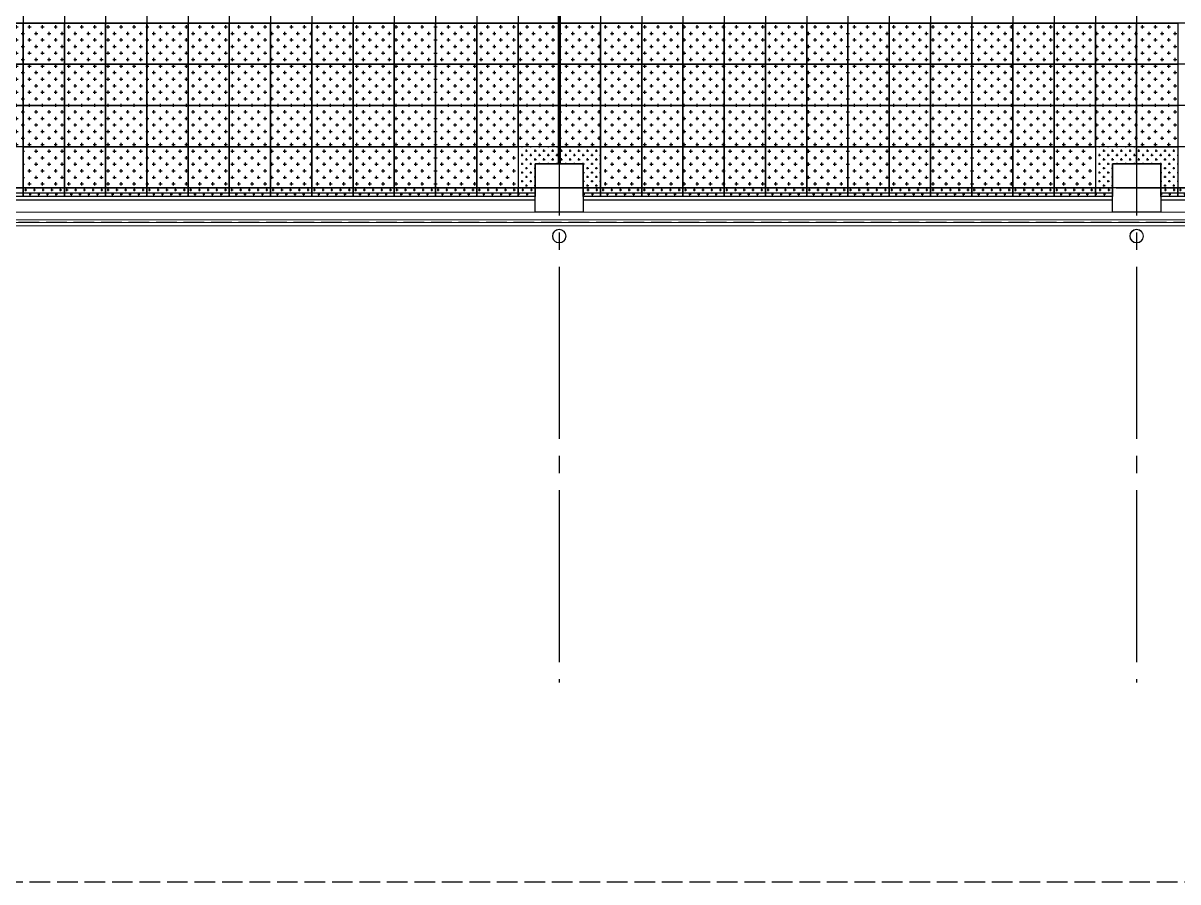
# Model space of a CAD drawing. Header units: millimetres. Extents: x -960 to 41501, y -1010 to 11880.
# Drawn here: x 3540 to 5220, y -1010 to 240 of the extents above; entities that cross this region are included whole.
import ezdxf
from ezdxf.enums import TextEntityAlignment as Align

# ---------------------------------------------------------------- set-up
doc = ezdxf.new("R2010")
doc.units = ezdxf.units.MM
doc.header["$LTSCALE"] = 100
doc.linetypes.add('X-S-FAB-L10$0$COL-CEN-LIN', pattern=[3.25, 2.5, -0.25, 0.25, -0.25])
doc.linetypes.add('X-S-FAB-L10$0$HIDDEN', pattern=[0.4, 0.3, -0.1])
for name, color, linetype in [('0-XREF', 7, 'Continuous'), ('188K-SM-03-F10-ARCH-PA-Y2257103$0$K-Divider-7.5', 53, 'Continuous'), ('188K-SM-03-F10-ARCH-PA-Y2257103$0$K-岩棉 2hr 7.5-非抗', 53, 'Continuous'), ('188K-SM-03-F10-ARCH-RF-Y2257103$0$K-RF-0.55', 191, 'Continuous'), ('188K-SM-03-F10-ARCH-RF-Y2257103$0$K-RF-0.55-AREA', 6, 'Continuous'), ('188K-SM-03-F10-ARCH-RF-Y2257103$0$K-格柵-不定尺', 80, 'Continuous'), ('188K-SM-03-F10-ARCH-RF-Y2257103$0$K-格柵-整', 30, 'Continuous'), ('X-S-FAB-L10$0$0-DIM-TXT', 8, 'Continuous'), ('X-S-FAB-L10$0$A-OBJE-MEP', 8, 'Continuous'), ('X-S-FAB-L10$0$A-WALL-EX', 8, 'Continuous'), ('X-S-FAB-L10$0$BLOCK', 8, 'Continuous'), ('X-S-FAB-L10$0$CCL', 8, 'X-S-FAB-L10$0$COL-CEN-LIN'), ('X-S-FAB-L10$0$COL-S', 8, 'Continuous'), ('X-S-FAB-L10$0$HID', 8, 'X-S-FAB-L10$0$HIDDEN'), ('X-S-FAB-L10$0$S-FNDN', 8, 'Continuous')]:
    doc.layers.add(name, color=color, linetype=linetype)
doc.styles.add('X-S-FAB-L10$0$CHINA', font='simplex.shx', dxfattribs={"width": 0.75, "bigfont": 'chineset.shx'})
doc.styles.add('X-S-FAB-L10$0$Standard', font='', dxfattribs={"width": 0.8})
doc.styles.add('X-S-FAB-L10$0$TG_NOTE_TEXT', font='simplex.shx', dxfattribs={"width": 0.75, "bigfont": 'chineset.shx'})
doc.styles.get('X-S-FAB-L10$0$Standard').set_extended_font_data('Microsoft JhengHei')
pattern_1 = [(0, (1680, -8950), (6.35, 6.35), [3.175, -9.525]), (90, (1681.5875, -8951.5875), (-6.35, 6.35), [3.175, -9.525])]
pattern_2 = [(0, (2520, -8950.006), (6.35, 6.35), [3.175, -9.525]), (90, (2521.5874, -8951.5935), (-6.35, 6.35), [3.175, -9.525])]

# ---------------------------------------------------------------- blocks, each defined once
blk = doc.blocks.new('X-S-FAB-L10$0$FAB2-L05')
at = {"layer": 'X-S-FAB-L10$0$CCL'}
for p, q in [((-21840, 11005), (-21840, 0)), ((-21000, 11005), (-21000, 0)), ((-26880, 720), (1210, 720))]:
    blk.add_line(p, q, dxfattribs=at)
at = {"layer": 'X-S-FAB-L10$0$COL-S'}
for points in [[(-21875, 755), (-21805, 755), (-21805, 685), (-21875, 685)], [(-21035, 755), (-20965, 755), (-20965, 685), (-21035, 685)]]:
    blk.add_lwpolyline(points, close=True, dxfattribs=at)
blk = doc.blocks.new('X-S-FAB-L10')
at = {"layer": 'X-S-FAB-L10$0$A-OBJE-MEP', "lineweight": 0, "flags": 128}
for points in [[(4329.5, -70, 1), (4310.5, -70, 1)], [(5169.5, -70, 1), (5150.5, -70, 1)]]:
    blk.add_lwpolyline(points, format="xyb", close=True, dxfattribs=at)
at = {"layer": 'X-S-FAB-L10$0$A-OBJE-MEP', "lineweight": 0}
for centre in [(4320, -70), (5160, -70)]:
    blk.add_circle(centre, 10, dxfattribs=at)
at = {"layer": 'X-S-FAB-L10$0$A-WALL-EX', "lineweight": 0}
blk.add_line((6815, -46.5), (1800, -46.5), dxfattribs=at)
at = {"layer": 'X-S-FAB-L10$0$A-WALL-EX', "lineweight": 0, "flags": 128}
for points in [[(6815, -35), (1800, -35)], [(1800, -50), (6815, -50)], [(1800, -50), (6815, -50)], [(1800, -50), (6815, -50)], [(1800, -50), (6815, -50)], [(1800, -50), (6815, -50)], [(1800, -50), (6815, -50)], [(1800, -50), (6815, -50)], [(1800, -50), (6815, -50)]]:
    blk.add_lwpolyline(points, dxfattribs=at)
at = {"layer": 'X-S-FAB-L10$0$COL-S'}
for p, q in [((4285, 35), (4355, 35)), ((4285, -35), (4285, 35)), ((4355, 35), (4355, -35)), ((5125, 35), (5195, 35)), ((5125, -35), (5125, 35)), ((5195, 35), (5195, -35)), ((4355, -35), (4285, -35)), ((5195, -35), (5125, -35))]:
    blk.add_line(p, q, dxfattribs=at)
at = {"layer": 'X-S-FAB-L10$0$HID'}
for p, q in [((6803.5, -50), (2509.1, -50)), ((2509.4, -1010), (17209, -1010))]:
    blk.add_line(p, q, dxfattribs=at)
at = {"layer": 'X-S-FAB-L10$0$S-FNDN', "lineweight": 0, "flags": 128}
blk.add_lwpolyline([(4350, 7470), (1830, 7470), (1830, 1500), (1812.5, 1500), (1812.5, -55), (9330, -55), (9330, 7470)], close=True, dxfattribs=at)
at = {"layer": 'X-S-FAB-L10$0$BLOCK'}
blk.add_blockref('X-S-FAB-L10$0$FAB2-L05', (26160, -720), dxfattribs=at)
at = {"style": 'X-S-FAB-L10$0$TG_NOTE_TEXT', "width": 0.5, "flags": 1}
for p in [(7463.3, 9020), (18268.3, 8649), (11197.8, 4800.2), (16485.8, 4800.2), (25420.3, 2635), (13360, 320, 0), (7463.3, -33.3)]:
    blk.add_attdef('WH', text='', height=20, dxfattribs=at).set_placement(p, align=Align.BOTTOM_LEFT)
at = {"width": 0.5}
for style, p in [('X-S-FAB-L10$0$TG_NOTE_TEXT', (7585, 9020)), ('X-S-FAB-L10$0$TG_NOTE_TEXT', (18390, 8649)), ('X-S-FAB-L10$0$TG_NOTE_TEXT', (11117.5, 4813.5)), ('X-S-FAB-L10$0$TG_NOTE_TEXT', (16607.5, 4813.5)), ('X-S-FAB-L10$0$TG_NOTE_TEXT', (25350, 2635)), ('X-S-FAB-L10$0$Standard', (13129.4, 325, 0)), ('X-S-FAB-L10$0$TG_NOTE_TEXT', (7585, -20))]:
    blk.add_attdef('DESC', text='', height=10, dxfattribs=dict(at, style=style)).set_placement(p, align=Align.BOTTOM_LEFT)
for tag, style, p in [('TYPE', 'X-S-FAB-L10$0$TG_NOTE_TEXT', (7619.3, 9020)), ('NO', 'X-S-FAB-L10$0$TG_NOTE_TEXT', (7650.1, 9020)), ('TYPE', 'X-S-FAB-L10$0$TG_NOTE_TEXT', (18424.2, 8649)), ('NO', 'X-S-FAB-L10$0$TG_NOTE_TEXT', (18455, 8649)), ('NO', 'X-S-FAB-L10$0$TG_NOTE_TEXT', (11088.6, 4813.5)), ('TYPE', 'X-S-FAB-L10$0$TG_NOTE_TEXT', (11151.8, 4813.5)), ('TYPE', 'X-S-FAB-L10$0$TG_NOTE_TEXT', (16641.8, 4813.5)), ('NO', 'X-S-FAB-L10$0$TG_NOTE_TEXT', (16672.6, 4813.5)), ('NO', 'X-S-FAB-L10$0$TG_NOTE_TEXT', (25313, 2635)), ('TYPE', 'X-S-FAB-L10$0$TG_NOTE_TEXT', (25350, 2635)), ('NO', 'X-S-FAB-L10$0$Standard', (13100, 320, 0)), ('TYPE', 'X-S-FAB-L10$0$Standard', (13129.4, 320, 0)), ('TYPE', 'X-S-FAB-L10$0$TG_NOTE_TEXT', (7619.3, -20)), ('NO', 'X-S-FAB-L10$0$TG_NOTE_TEXT', (7650.1, -20))]:
    blk.add_attdef(tag, text='', height=10, dxfattribs=dict(at, style=style)).set_placement(p, align=Align.BOTTOM_RIGHT)
for rotation, style, p in [(180, 'X-S-FAB-L10$0$Standard', (317.6, 7480)), (180, 'X-S-FAB-L10$0$Standard', (1217.6, 7480)), (90, 'X-S-FAB-L10$0$TG_NOTE_TEXT', (24310, 3647.5)), (270, 'X-S-FAB-L10$0$TG_NOTE_TEXT', (17080, 1605))]:
    blk.add_attdef('DESC', text='', height=10, rotation=rotation, dxfattribs=dict(at, style=style)).set_placement(p, align=Align.BOTTOM_LEFT)
for tag, rotation, style, p in [('TYPE', 180, 'X-S-FAB-L10$0$Standard', (317.6, 7480)), ('NO', 180, 'X-S-FAB-L10$0$Standard', (347, 7480)), ('TYPE', 180, 'X-S-FAB-L10$0$Standard', (1217.6, 7480)), ('NO', 180, 'X-S-FAB-L10$0$Standard', (1247, 7480)), ('TYPE', 90, 'X-S-FAB-L10$0$TG_NOTE_TEXT', (24310, 3647.5)), ('NO', 90, 'X-S-FAB-L10$0$TG_NOTE_TEXT', (24310, 3610.5)), ('TYPE', 270, 'X-S-FAB-L10$0$TG_NOTE_TEXT', (17080, 1605)), ('NO', 270, 'X-S-FAB-L10$0$TG_NOTE_TEXT', (17080, 1573))]:
    blk.add_attdef(tag, text='', height=10, rotation=rotation, dxfattribs=dict(at, style=style)).set_placement(p, align=Align.BOTTOM_RIGHT)
at = {"style": 'X-S-FAB-L10$0$TG_NOTE_TEXT', "width": 0.5, "flags": 1}
for rotation, p in [(180, (43, 7480)), (180, (943, 7480)), (90, (24310, 3717.8)), (270, (17080, 1711.7))]:
    blk.add_attdef('WH', text='', height=20, rotation=rotation, dxfattribs=at).set_placement(p, align=Align.BOTTOM_LEFT)
at = {"layer": 'X-S-FAB-L10$0$0-DIM-TXT', "style": 'X-S-FAB-L10$0$CHINA', "width": 0.75}
for p in [(667.4, 7855.1, -2689.4), (22627.4, 6728.8), (25644.7, 6728.8), (24778.8, 5569.1), (1118.3, 4980), (417.8, 4594.6), (23874.8, 4355), (22927.4, 4330.1), (23749.9, 3901.4), (417.8, 3765.2), (1118.3, 3730), (417.8, 3115.8), (536.9, 2227.8), (16909, 1782.7), (888.4, 880.5), (16977.4, 750), (18878.8, 750), (25641.2, 553.2), (21364, 526.9)]:
    blk.add_attdef('HIG', text='', height=80, dxfattribs=at).set_placement(p, align=Align.MIDDLE_LEFT)
blk = doc.blocks.new('188K-SM-03-F10-ARCH-RF-Y2257103$0$格柵-60x60')
h = blk.add_hatch()
h.set_pattern_fill('CROSS', color=256, scale=1.5)
h.set_pattern_definition([(0, (-67309.572, -18158.226), (9.525, 9.525), [4.7625, -14.2875]), (90, (-67307.191, -18160.607), (-9.525, 9.525), [4.7625, -14.2875])])
h.paths.add_polyline_path([(0, 60), (60, 60), (60, 0), (0, 0)])
blk.add_lwpolyline([(0, 60), (60, 60), (60, 0), (0, 0)], close=True)
blk = doc.blocks.new('188K-SM-03-F10-ARCH-RF-Y2257103')
at = {"layer": '188K-SM-03-F10-ARCH-RF-Y2257103$0$K-格柵-不定尺'}
h = blk.add_hatch(dxfattribs=at)
h.set_pattern_fill('CROSS', color=256)
h.set_pattern_definition(pattern_1)
edge = h.paths.add_edge_path()
edge.add_line((4260, 0), (4285, 0))
edge.add_line((4285, 0), (4285, 35))
edge.add_line((4285, 35), (4320, 35))
edge.add_line((4320, 35), (4320, 60))
edge.add_line((4320, 60), (4260, 60))
edge.add_line((4260, 60), (4260, 0))
h = blk.add_hatch(dxfattribs=at)
h.set_pattern_fill('CROSS', color=256)
h.set_pattern_definition(pattern_1)
edge = h.paths.add_edge_path()
edge.add_line((4380, 0), (4355, 0))
edge.add_line((4355, 0), (4355, 35))
edge.add_line((4355, 35), (4320, 35))
edge.add_line((4320, 35), (4320, 60))
edge.add_line((4320, 60), (4380, 60))
edge.add_line((4380, 60), (4380, 0))
h = blk.add_hatch(dxfattribs=at)
h.set_pattern_fill('CROSS', color=256)
h.set_pattern_definition(pattern_2)
edge = h.paths.add_edge_path()
edge.add_line((5100, 0), (5125, 0))
edge.add_line((5125, 0), (5125, 35))
edge.add_line((5125, 35), (5160, 35))
edge.add_line((5160, 35), (5160, 60))
edge.add_line((5160, 60), (5100, 60))
edge.add_line((5100, 60), (5100, 0))
h = blk.add_hatch(dxfattribs=at)
h.set_pattern_fill('CROSS', color=256)
h.set_pattern_definition(pattern_2)
edge = h.paths.add_edge_path()
edge.add_line((5220, 0), (5195, 0))
edge.add_line((5195, 0), (5195, 35))
edge.add_line((5195, 35), (5160, 35))
edge.add_line((5160, 35), (5160, 60))
edge.add_line((5160, 60), (5220, 60))
edge.add_line((5220, 60), (5220, 0))
h = blk.add_hatch(dxfattribs=at)
h.set_pattern_fill('CROSS', color=256)
h.set_pattern_definition([(0, (1415, -8950), (6.35, 6.35), [3.175, -9.525]), (90, (1416.5876, -8951.5875), (-6.35, 6.35), [3.175, -9.525])])
h.paths.add_polyline_path([(3540, 0), (3600, 0), (3600, -12.5), (3540, -12.5)])
h = blk.add_hatch(dxfattribs=at)
h.set_pattern_fill('CROSS', color=256)
h.set_pattern_definition([(0, (1475, -8950), (6.35, 6.35), [3.175, -9.525]), (90, (1476.5876, -8951.5875), (-6.35, 6.35), [3.175, -9.525])])
h.paths.add_polyline_path([(3600, 0), (3660, 0), (3660, -12.5), (3600, -12.5)])
h = blk.add_hatch(dxfattribs=at)
h.set_pattern_fill('CROSS', color=256)
h.set_pattern_definition([(0, (1535, -8950), (6.35, 6.35), [3.175, -9.525]), (90, (1536.5876, -8951.5875), (-6.35, 6.35), [3.175, -9.525])])
h.paths.add_polyline_path([(3660, 0), (3720, 0), (3720, -12.5), (3660, -12.5)])
h = blk.add_hatch(dxfattribs=at)
h.set_pattern_fill('CROSS', color=256)
h.set_pattern_definition([(0, (1595, -8950), (6.35, 6.35), [3.175, -9.525]), (90, (1596.5876, -8951.5875), (-6.35, 6.35), [3.175, -9.525])])
h.paths.add_polyline_path([(3720, 0), (3780, 0), (3780, -12.5), (3720, -12.5)])
h = blk.add_hatch(dxfattribs=at)
h.set_pattern_fill('CROSS', color=256)
h.set_pattern_definition([(0, (1655, -8950), (6.35, 6.35), [3.175, -9.525]), (90, (1656.5876, -8951.5875), (-6.35, 6.35), [3.175, -9.525])])
h.paths.add_polyline_path([(3780, 0), (3840, 0), (3840, -12.5), (3780, -12.5)])
h = blk.add_hatch(dxfattribs=at)
h.set_pattern_fill('CROSS', color=256)
h.set_pattern_definition([(0, (1715, -8950), (6.35, 6.35), [3.175, -9.525]), (90, (1716.5876, -8951.5875), (-6.35, 6.35), [3.175, -9.525])])
h.paths.add_polyline_path([(3840, 0), (3900, 0), (3900, -12.5), (3840, -12.5)])
h = blk.add_hatch(dxfattribs=at)
h.set_pattern_fill('CROSS', color=256)
h.set_pattern_definition([(0, (1775, -8950), (6.35, 6.35), [3.175, -9.525]), (90, (1776.5876, -8951.5875), (-6.35, 6.35), [3.175, -9.525])])
h.paths.add_polyline_path([(3900, 0), (3960, 0), (3960, -12.5), (3900, -12.5)])
h = blk.add_hatch(dxfattribs=at)
h.set_pattern_fill('CROSS', color=256)
h.set_pattern_definition([(0, (1835, -8950), (6.35, 6.35), [3.175, -9.525]), (90, (1836.5876, -8951.5875), (-6.35, 6.35), [3.175, -9.525])])
h.paths.add_polyline_path([(3960, 0), (4020, 0), (4020, -12.5), (3960, -12.5)])
h = blk.add_hatch(dxfattribs=at)
h.set_pattern_fill('CROSS', color=256)
h.set_pattern_definition([(0, (1895, -8950), (6.35, 6.35), [3.175, -9.525]), (90, (1896.5876, -8951.5875), (-6.35, 6.35), [3.175, -9.525])])
h.paths.add_polyline_path([(4020, 0), (4080, 0), (4080, -12.5), (4020, -12.5)])
h = blk.add_hatch(dxfattribs=at)
h.set_pattern_fill('CROSS', color=256)
h.set_pattern_definition([(0, (1955, -8950), (6.35, 6.35), [3.175, -9.525]), (90, (1956.5876, -8951.5875), (-6.35, 6.35), [3.175, -9.525])])
h.paths.add_polyline_path([(4080, 0), (4140, 0), (4140, -12.5), (4080, -12.5)])
h = blk.add_hatch(dxfattribs=at)
h.set_pattern_fill('CROSS', color=256)
h.set_pattern_definition([(0, (2015, -8950), (6.35, 6.35), [3.175, -9.525]), (90, (2016.5876, -8951.5875), (-6.35, 6.35), [3.175, -9.525])])
h.paths.add_polyline_path([(4140, 0), (4200, 0), (4200, -12.5), (4140, -12.5)])
h = blk.add_hatch(dxfattribs=at)
h.set_pattern_fill('CROSS', color=256)
h.set_pattern_definition([(0, (2075, -8950), (6.35, 6.35), [3.175, -9.525]), (90, (2076.5876, -8951.5875), (-6.35, 6.35), [3.175, -9.525])])
h.paths.add_polyline_path([(4200, 0), (4260, 0), (4260, -12.5), (4200, -12.5)])
h = blk.add_hatch(dxfattribs=at)
h.set_pattern_fill('CROSS', color=256)
h.set_pattern_definition([(0, (2100, -8950), (6.35, 6.35), [3.175, -9.525]), (90, (2101.5876, -8951.5875), (-6.35, 6.35), [3.175, -9.525])])
h.paths.add_polyline_path([(4260, 0), (4285, 0), (4285, -12.5), (4260, -12.5)])
h = blk.add_hatch(dxfattribs=at)
h.set_pattern_fill('CROSS', color=256)
h.set_pattern_definition([(0, (2195, -8950), (6.35, 6.35), [3.175, -9.525]), (90, (2196.5876, -8951.5875), (-6.35, 6.35), [3.175, -9.525])])
h.paths.add_polyline_path([(4355, 0), (4380, 0), (4380, -12.5), (4355, -12.5)])
h = blk.add_hatch(dxfattribs=at)
h.set_pattern_fill('CROSS', color=256)
h.set_pattern_definition([(0, (2255, -8950.006), (6.35, 6.35), [3.175, -9.525]), (90, (2256.5875, -8951.5935), (-6.35, 6.35), [3.175, -9.525])])
h.paths.add_polyline_path([(4380, 0), (4440, 0), (4440, -12.5), (4380, -12.5)])
h = blk.add_hatch(dxfattribs=at)
h.set_pattern_fill('CROSS', color=256)
h.set_pattern_definition([(0, (2315, -8950.006), (6.35, 6.35), [3.175, -9.525]), (90, (2316.5875, -8951.5935), (-6.35, 6.35), [3.175, -9.525])])
h.paths.add_polyline_path([(4440, 0), (4500, 0), (4500, -12.5), (4440, -12.5)])
h = blk.add_hatch(dxfattribs=at)
h.set_pattern_fill('CROSS', color=256)
h.set_pattern_definition([(0, (2375, -8950.006), (6.35, 6.35), [3.175, -9.525]), (90, (2376.5875, -8951.5935), (-6.35, 6.35), [3.175, -9.525])])
h.paths.add_polyline_path([(4500, 0), (4560, 0), (4560, -12.5), (4500, -12.5)])
h = blk.add_hatch(dxfattribs=at)
h.set_pattern_fill('CROSS', color=256)
h.set_pattern_definition([(0, (2435, -8950.006), (6.35, 6.35), [3.175, -9.525]), (90, (2436.5875, -8951.5935), (-6.35, 6.35), [3.175, -9.525])])
h.paths.add_polyline_path([(4560, 0), (4620, 0), (4620, -12.5), (4560, -12.5)])
h = blk.add_hatch(dxfattribs=at)
h.set_pattern_fill('CROSS', color=256)
h.set_pattern_definition([(0, (2495, -8950.006), (6.35, 6.35), [3.175, -9.525]), (90, (2496.5875, -8951.5935), (-6.35, 6.35), [3.175, -9.525])])
h.paths.add_polyline_path([(4620, 0), (4680, 0), (4680, -12.5), (4620, -12.5)])
h = blk.add_hatch(dxfattribs=at)
h.set_pattern_fill('CROSS', color=256)
h.set_pattern_definition([(0, (2555, -8950.006), (6.35, 6.35), [3.175, -9.525]), (90, (2556.5875, -8951.5935), (-6.35, 6.35), [3.175, -9.525])])
h.paths.add_polyline_path([(4680, 0), (4740, 0), (4740, -12.5), (4680, -12.5)])
h = blk.add_hatch(dxfattribs=at)
h.set_pattern_fill('CROSS', color=256)
h.set_pattern_definition([(0, (2615, -8950.006), (6.35, 6.35), [3.175, -9.525]), (90, (2616.5875, -8951.5935), (-6.35, 6.35), [3.175, -9.525])])
h.paths.add_polyline_path([(4740, 0), (4800, 0), (4800, -12.5), (4740, -12.5)])
h = blk.add_hatch(dxfattribs=at)
h.set_pattern_fill('CROSS', color=256)
h.set_pattern_definition([(0, (2675, -8950.006), (6.35, 6.35), [3.175, -9.525]), (90, (2676.5875, -8951.5935), (-6.35, 6.35), [3.175, -9.525])])
h.paths.add_polyline_path([(4800, 0), (4860, 0), (4860, -12.5), (4800, -12.5)])
h = blk.add_hatch(dxfattribs=at)
h.set_pattern_fill('CROSS', color=256)
h.set_pattern_definition([(0, (2735, -8950.006), (6.35, 6.35), [3.175, -9.525]), (90, (2736.5875, -8951.5935), (-6.35, 6.35), [3.175, -9.525])])
h.paths.add_polyline_path([(4860, 0), (4920, 0), (4920, -12.5), (4860, -12.5)])
h = blk.add_hatch(dxfattribs=at)
h.set_pattern_fill('CROSS', color=256)
h.set_pattern_definition([(0, (2795, -8950.006), (6.35, 6.35), [3.175, -9.525]), (90, (2796.5875, -8951.5935), (-6.35, 6.35), [3.175, -9.525])])
h.paths.add_polyline_path([(4920, 0), (4980, 0), (4980, -12.5), (4920, -12.5)])
h = blk.add_hatch(dxfattribs=at)
h.set_pattern_fill('CROSS', color=256)
h.set_pattern_definition([(0, (2855, -8950.006), (6.35, 6.35), [3.175, -9.525]), (90, (2856.5875, -8951.5935), (-6.35, 6.35), [3.175, -9.525])])
h.paths.add_polyline_path([(4980, 0), (5040, 0), (5040, -12.5), (4980, -12.5)])
h = blk.add_hatch(dxfattribs=at)
h.set_pattern_fill('CROSS', color=256)
h.set_pattern_definition([(0, (2915, -8950.006), (6.35, 6.35), [3.175, -9.525]), (90, (2916.5875, -8951.5935), (-6.35, 6.35), [3.175, -9.525])])
h.paths.add_polyline_path([(5040, 0), (5100, 0), (5100, -12.5), (5040, -12.5)])
h = blk.add_hatch(dxfattribs=at)
h.set_pattern_fill('CROSS', color=256)
h.set_pattern_definition([(0, (2940, -8950.006), (6.35, 6.35), [3.175, -9.525]), (90, (2941.5875, -8951.5935), (-6.35, 6.35), [3.175, -9.525])])
h.paths.add_polyline_path([(5100, 0), (5125, 0), (5125, -12.5), (5100, -12.5)])
h = blk.add_hatch(dxfattribs=at)
h.set_pattern_fill('CROSS', color=256)
h.set_pattern_definition([(0, (3035, -8950.006), (6.35, 6.35), [3.175, -9.525]), (90, (3036.5874, -8951.5935), (-6.35, 6.35), [3.175, -9.525])])
h.paths.add_polyline_path([(5195, 0), (5220, 0), (5220, -12.5), (5195, -12.5)])
h = blk.add_hatch(dxfattribs=at)
h.set_pattern_fill('CROSS', color=256)
h.set_pattern_definition([(0, (3095, -8950), (6.35, 6.35), [3.175, -9.525]), (90, (3096.5874, -8951.5875), (-6.35, 6.35), [3.175, -9.525])])
h.paths.add_polyline_path([(5220, 0), (5280, 0), (5280, -12.5), (5220, -12.5)])
at = {"layer": '188K-SM-03-F10-ARCH-RF-Y2257103$0$K-RF-0.55'}
for p, q in [((3540, 9012.5), (3540, -12.5)), ((3600, 9012.5), (3600, -12.5)), ((3660, 9012.5), (3660, -12.5)), ((3720, 9012.5), (3720, -12.5)), ((3780, 9012.5), (3780, -12.5)), ((3840, 9012.5), (3840, -12.5)), ((3900, 9012.5), (3900, -12.5)), ((3960, 9012.5), (3960, -12.5)), ((4020, 9012.5), (4020, -12.5)), ((4080, 9012.5), (4080, -12.5)), ((4140, 9012.5), (4140, -12.5)), ((4200, 9012.5), (4200, -12.5)), ((4260, 9012.5), (4260, -12.5)), ((4380, 9012.5), (4380, -12.5)), ((4440, 9012.5), (4440, -12.5)), ((4500, 9012.5), (4500, -12.5)), ((4560, 9012.5), (4560, -12.5)), ((4620, 9012.5), (4620, -12.5)), ((4680, 9012.5), (4680, -12.5)), ((4740, 9012.5), (4740, -12.5)), ((4800, 9012.5), (4800, -12.5)), ((4860, 9012.5), (4860, -12.5)), ((4920, 9012.5), (4920, -12.5)), ((4980, 9012.5), (4980, -12.5)), ((5040, 9012.5), (5040, -12.5)), ((5100, 9012.5), (5100, -12.5)), ((4320, 8965), (4320, 35)), ((5160, 8965), (5160, 35)), ((12960, 240), (1845, 240)), ((12960, 180), (1845, 180)), ((12960, 120), (1845, 120)), ((12960, 60), (1845, 60)), ((16750, 0), (1845, 0))]:
    blk.add_line(p, q, dxfattribs=at)
at = {"layer": '188K-SM-03-F10-ARCH-RF-Y2257103$0$K-RF-0.55-AREA', "elevation": 0}
blk.add_lwpolyline([(7645, -35), (6875, -35), (6875, 35), (6805, 35), (6805, -12.5), (6035, -12.5), (6035, 35), (5965, 35), (5965, -12.5), (5195, -12.5), (5195, 35), (5125, 35), (5125, -12.5), (4355, -12.5), (4355, 35), (4285, 35), (4285, -12.5), (3515, -12.5)], dxfattribs=at)
at = {"layer": '188K-SM-03-F10-ARCH-RF-Y2257103$0$K-格柵-不定尺'}
for points in [[(4260, 0), (4285, 0), (4285, 35), (4320, 35), (4320, 60), (4260, 60), (4260, 0)], [(4380, 0), (4355, 0), (4355, 35), (4320, 35), (4320, 60), (4380, 60), (4380, 0)], [(5100, 0), (5125, 0), (5125, 35), (5160, 35), (5160, 60), (5100, 60), (5100, 0)], [(5220, 0), (5195, 0), (5195, 35), (5160, 35), (5160, 60), (5220, 60), (5220, 0)]]:
    blk.add_lwpolyline(points, dxfattribs=at)
for points in [[(3540, 0), (3600, 0), (3600, -12.5), (3540, -12.5)], [(3600, 0), (3660, 0), (3660, -12.5), (3600, -12.5)], [(3660, 0), (3720, 0), (3720, -12.5), (3660, -12.5)], [(3720, 0), (3780, 0), (3780, -12.5), (3720, -12.5)], [(3780, 0), (3840, 0), (3840, -12.5), (3780, -12.5)], [(3840, 0), (3900, 0), (3900, -12.5), (3840, -12.5)], [(3900, 0), (3960, 0), (3960, -12.5), (3900, -12.5)], [(3960, 0), (4020, 0), (4020, -12.5), (3960, -12.5)], [(4020, 0), (4080, 0), (4080, -12.5), (4020, -12.5)], [(4080, 0), (4140, 0), (4140, -12.5), (4080, -12.5)], [(4140, 0), (4200, 0), (4200, -12.5), (4140, -12.5)], [(4200, 0), (4260, 0), (4260, -12.5), (4200, -12.5)], [(4260, 0), (4285, 0), (4285, -12.5), (4260, -12.5)], [(4355, 0), (4380, 0), (4380, -12.5), (4355, -12.5)], [(4380, 0), (4440, 0), (4440, -12.5), (4380, -12.5)], [(4440, 0), (4500, 0), (4500, -12.5), (4440, -12.5)], [(4500, 0), (4560, 0), (4560, -12.5), (4500, -12.5)], [(4560, 0), (4620, 0), (4620, -12.5), (4560, -12.5)], [(4620, 0), (4680, 0), (4680, -12.5), (4620, -12.5)], [(4680, 0), (4740, 0), (4740, -12.5), (4680, -12.5)], [(4740, 0), (4800, 0), (4800, -12.5), (4740, -12.5)], [(4800, 0), (4860, 0), (4860, -12.5), (4800, -12.5)], [(4860, 0), (4920, 0), (4920, -12.5), (4860, -12.5)], [(4920, 0), (4980, 0), (4980, -12.5), (4920, -12.5)], [(4980, 0), (5040, 0), (5040, -12.5), (4980, -12.5)], [(5040, 0), (5100, 0), (5100, -12.5), (5040, -12.5)], [(5100, 0), (5125, 0), (5125, -12.5), (5100, -12.5)], [(5195, 0), (5220, 0), (5220, -12.5), (5195, -12.5)], [(5220, 0), (5280, 0), (5280, -12.5), (5220, -12.5)]]:
    blk.add_lwpolyline(points, close=True, dxfattribs=at)
at = {"layer": '188K-SM-03-F10-ARCH-RF-Y2257103$0$K-格柵-整'}
for p in [(3480, 180), (3540, 180), (3600, 180), (3660, 180), (3720, 180), (3780, 180), (3840, 180), (3900, 180), (3960, 180), (4020, 180), (4080, 180), (4140, 180), (4200, 180), (4260, 180), (4320, 180), (4380, 180), (4440, 180), (4500, 180), (4560, 180), (4620, 180), (4680, 180), (4740, 180), (4800, 180), (4860, 180), (4920, 180), (4980, 180), (5040, 180), (5100, 180), (5160, 180), (3480, 120), (3540, 120), (3600, 120), (3660, 120), (3720, 120), (3780, 120), (3840, 120), (3900, 120), (3960, 120), (4020, 120), (4080, 120), (4140, 120), (4200, 120), (4260, 120), (4320, 120), (4380, 120), (4440, 120), (4500, 120), (4560, 120), (4620, 120), (4680, 120), (4740, 120), (4800, 120), (4860, 120), (4920, 120), (4980, 120), (5040, 120), (5100, 120), (5160, 120), (3480, 60), (3540, 60), (3600, 60), (3660, 60), (3720, 60), (3780, 60), (3840, 60), (3900, 60), (3960, 60), (4020, 60), (4080, 60), (4140, 60), (4200, 60), (4260, 60), (4320, 60), (4380, 60), (4440, 60), (4500, 60), (4560, 60), (4620, 60), (4680, 60), (4740, 60), (4800, 60), (4860, 60), (4920, 60), (4980, 60), (5040, 60), (5100, 60), (5160, 60), (3540, 0), (3600, 0), (3660, 0), (3720, 0), (3780, 0), (3840, 0), (3900, 0), (3960, 0), (4020, 0), (4080, 0), (4140, 0), (4200, 0), (4380, 0), (4440, 0), (4500, 0), (4560, 0), (4620, 0), (4680, 0), (4740, 0), (4800, 0), (4860, 0), (4920, 0), (4980, 0), (5040, 0)]:
    blk.add_blockref('188K-SM-03-F10-ARCH-RF-Y2257103$0$格柵-60x60', p, dxfattribs=at)
blk = doc.blocks.new('188K-SM-03-F10-ARCH-PA-Y2257103')
at = {"layer": '188K-SM-03-F10-ARCH-PA-Y2257103$0$K-Divider-7.5', "const_width": 5, "elevation": 0}
blk.add_lwpolyline([(4320, 310), (4320, 35)], dxfattribs=at)
at = {"layer": '188K-SM-03-F10-ARCH-PA-Y2257103$0$K-岩棉 2hr 7.5-非抗'}
for p, q in [((4285, -7.5, 0), (3515, -7.5, 0)), ((5125, -7.5, 0), (4355, -7.5, 0)), ((5965, -7.5, 0), (5195, -7.5, 0)), ((4285, -17.5, 0), (3515, -17.5, 0)), ((5125, -17.5, 0), (4355, -17.5, 0)), ((5965, -17.5, 0), (5195, -17.5, 0))]:
    blk.add_line(p, q, dxfattribs=at)

msp = doc.modelspace()

# ---------------------------------------------------------------- block references
for name in ['X-S-FAB-L10', '188K-SM-03-F10-ARCH-RF-Y2257103']:
    msp.add_blockref(name, (0, 0))
at = {"layer": '0-XREF'}
msp.add_blockref('188K-SM-03-F10-ARCH-PA-Y2257103', (0, 0), dxfattribs=at)

doc.saveas('drawing.dxf')
